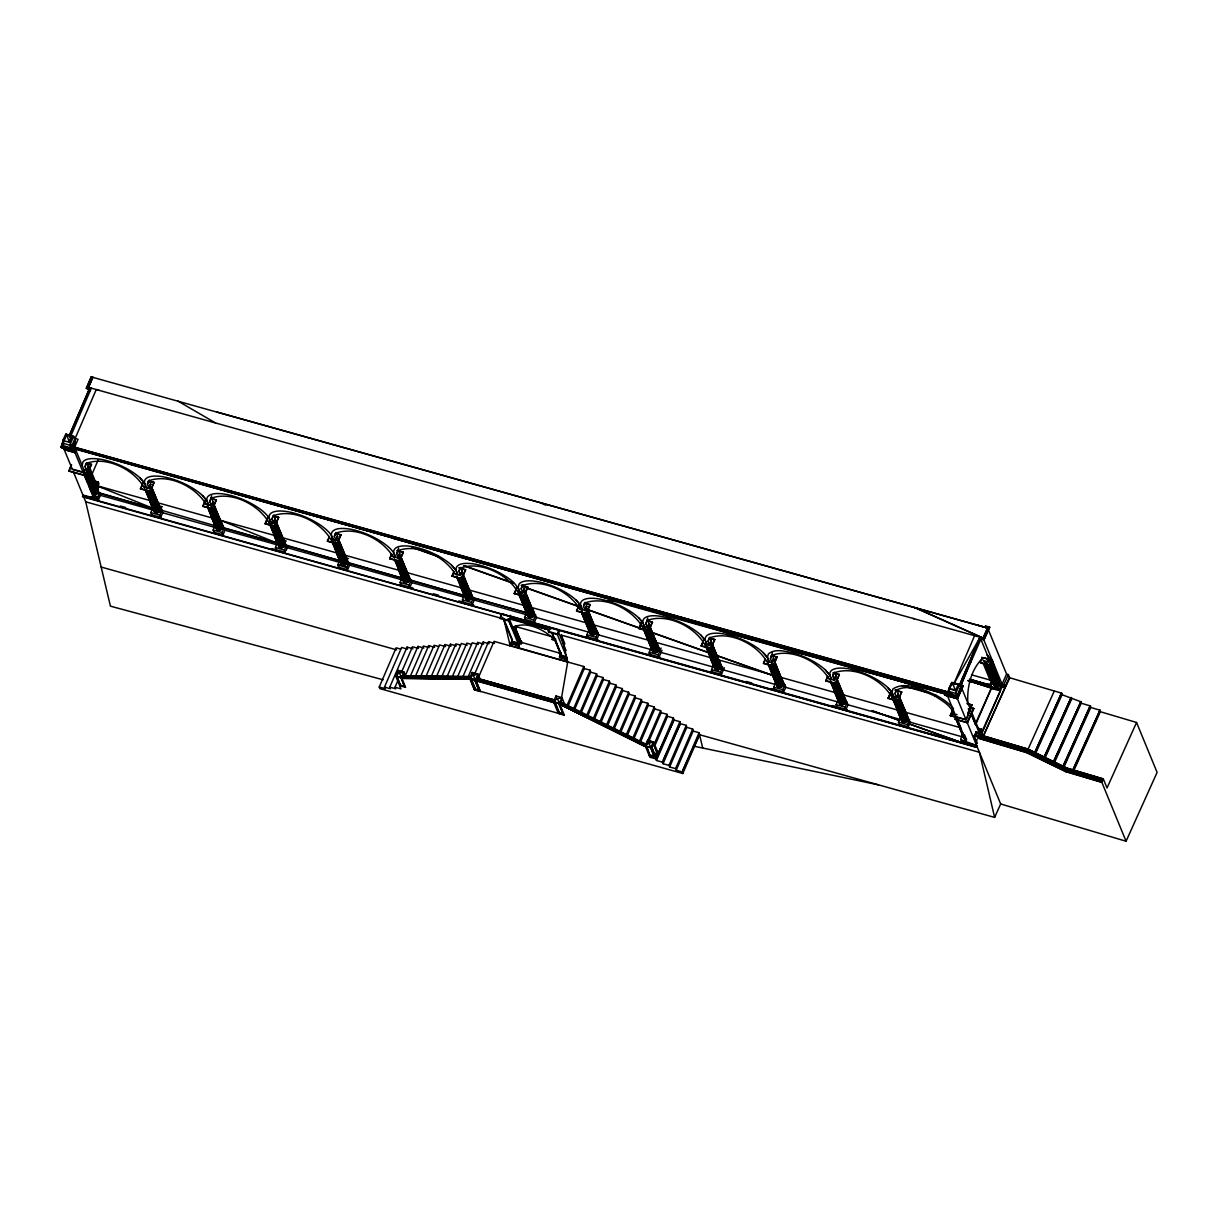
<?xml version="1.0" encoding="UTF-8"?>
<svg xmlns="http://www.w3.org/2000/svg" width="1218" height="1218" viewBox="0 0 1218 1218"><rect width="100%" height="100%" fill="white"/><g stroke="black" fill="none" stroke-linecap="round" stroke-linejoin="round"><path stroke-width="1.5" d="M560.295 651.98L560.904 654.081L559.991 652.422L559.488 653.594L561.102 654.842L559.869 657.705L567.405 659.821L559.504 656.822L560.904 653.761L559.488 653.594M512.58 627.255L519.142 642.48L512.58 627.255L512.139 628.26L515.381 629.158C520.193 621.865 511.545 633.923 514.772 626.296L553.581 637.181L553.155 638.186C543.426 629.858 528.993 621.865 516.051 626.159L515.047 627.514L512.55 626.813L509.291 618.896M66.655 434.232L62.651 443.108L63.762 445.803L70.827 447.919L74.831 439.028L73.719 436.333L66.427 434.521L60.93 447.371L74.602 451.315L73.674 449.381L75.135 438.465L96.252 389.547L99.16 390.369M966.772 721.558L976.851 746.04L976.334 747.213L82.641 496.792L83.159 495.604L93.923 498.619L73.75 449.579L75.135 438.465L78.043 439.272L73.674 449.396L75.135 438.465L73.674 449.381M477.167 678.487L478.065 674.133L472.142 672.473L469.661 678.213L474.457 689.845L480.379 691.504L476.071 681.029L476.984 678.304L555.149 700.152M480.379 691.504L476.147 680.847L554.053 702.695L554.769 700.183M952.476 716.123L953.07 708.967L950.253 715.499L956.1 717.448M474.457 689.845L470.285 679.02L402.001 678.274L402.244 675.868M470.285 679.02L470.772 676.599L402.945 676.081M976.851 746.04L1000.678 803.971L1126.071 841.242L1101.879 782.413L1065.674 771.649L1026.515 752.602L978.359 738.291L979.881 734.941M1101.879 782.413L1103.28 778.881L1107.04 787.939L1136.561 722.472L1100.356 711.723L1099.687 710.124L1090.78 707.46L1090.11 705.861L1081.203 703.212L1080.533 701.614L1062.05 694.717L1061.38 693.118L1009.661 677.741L1008.382 674.635L1006.601 674.102L988.407 629.873M99.358 493.214L96.1 485.464L149.357 500.385L152.646 508.393L99.358 493.214L100.12 495.239L153.377 510.159M223.975 528.125L220.717 520.39L273.989 535.311L277.186 543.106L223.929 528.201L224.736 530.165L276.227 544.583M338.528 562.046L287.052 547.628L286.047 545.146L339.502 560.569L340.309 562.549M348.592 563.051L338.147 538.326M527.15 614.907L473.893 599.972L469.874 590.197L523.131 605.133M962.22 734.637L960.682 739.539C963.255 744.853 973.06 741.853 976.334 747.213L82.459 496.335L82.976 495.163L93.877 497.873M519.051 641.947L518.274 643.743C501.405 637.242 521.137 648.692 518.716 642.175M561.041 654.218L555.225 639.283M1026.515 752.602L1028.022 749.116L979.394 734.804M1065.674 771.649L1067.105 768.132L1103.28 778.881M515.549 628.183L521.395 642.388L560.904 653.457L560.539 652.574L560.965 654.036M561.391 698.645L567.71 661.861L561.285 635.096L979.409 752.252L994.619 817.4L699.558 734.713L699.086 732.703L693.149 731.044L692.677 729.019L686.754 727.359L686.267 725.349L680.344 723.69L679.872 721.665L673.935 720.005L673.463 717.996L667.54 716.336L667.053 714.311L661.13 712.652L660.658 710.642L654.736 708.983L654.249 706.958L648.326 705.298L647.854 703.288L641.932 701.629L641.444 699.604L635.522 697.944L635.05 695.935L629.112 694.26L628.64 692.25L622.718 690.591L622.231 688.566L616.308 686.906L615.836 684.897L609.913 683.237L609.426 681.212L603.504 679.553L603.032 677.543L597.094 675.883L596.622 673.859L590.7 672.199L590.228 670.189L584.29 668.53L583.818 666.505L494.036 641.353L478.491 677.36M980.657 733.784L981.48 729.278L977.887 728.273M560.432 652.985L560.189 652.193M72.258 469.128L83.037 472.142L83.981 469.965L82.124 465.535L82.915 461.987A34.561 12.545 23.3 0 1 107.793 460.906A34.561 12.545 23.3 0 1 140.146 478.019L144.47 482.998L146.282 487.428M519.827 592.664L518.015 588.233L519.02 584.198A34.561 12.545 23.3 0 1 543.898 583.117A34.561 12.545 23.3 0 1 576.251 600.23L580.544 605.194A34.561 12.545 23.3 0 1 601.799 599.484A34.561 12.545 23.3 0 1 638.567 617.693L642.86 622.657A34.561 12.545 23.3 0 1 664.099 616.947A34.561 12.545 23.3 0 1 700.868 635.157L705.161 640.12A34.561 12.545 23.3 0 1 726.415 634.411A34.561 12.545 23.3 0 1 763.184 652.604L767.477 657.568L769.289 661.998L767.477 657.568L768.254 654.036C775.15 648.128 785.184 651.402 793.131 652.955A34.561 12.545 23.3 0 1 825.5 670.067L829.778 675.031L831.59 679.461L829.778 675.031L825.484 670.067M896.57 697.67L895.047 693.697L896.783 689.647L898.305 693.621L896.555 697.67L893.905 696.924L892.094 692.494L892.87 688.962C906.055 680.618 922.97 689.738 935.774 695.113A34.561 12.545 23.3 0 1 953.542 708.754M560.326 701.796L646.697 744.563M554.388 637.638L554.829 639.115M83.935 469.95L86.6 470.696L85.077 466.738L85.884 463.571C105.646 455.654 133.036 468.9 143.587 486.667L148.946 488.174L150.697 484.125L149.175 480.151L147.424 484.201L148.946 488.174M147.424 484.201L148.231 481.034C167.993 473.117 195.382 486.363 205.933 504.145L211.247 505.637L212.998 501.588L211.475 497.614L209.74 501.664L211.247 505.637M209.74 501.664L211.704 495.802M210.547 498.497C230.309 490.58 257.683 503.826 268.249 521.593L273.563 523.085L272.04 519.127L272.847 515.96C292.609 508.043 319.999 521.289 330.55 539.056L335.879 540.548L337.614 536.499L336.092 532.54L334.356 536.575L335.879 540.548M334.356 536.575L335.163 533.423C354.925 525.491 382.3 538.737 392.866 556.519L398.179 558.011L399.93 553.962L398.408 549.988L396.657 554.038L398.179 558.011M396.657 554.038L398.636 548.176M397.464 550.886C417.226 542.954 444.616 556.2 455.182 573.982L460.495 575.475L458.973 571.501L459.78 568.334C479.542 560.417 506.916 573.663 517.483 591.446L522.705 592.907L524.456 588.857L522.933 584.884L521.182 588.933L522.705 592.907M521.182 588.933L521.989 585.782C541.766 577.85 569.141 591.095 579.707 608.878L585.021 610.37L586.771 606.32L585.249 602.347L583.498 606.397L585.021 610.37M583.498 606.397L584.305 603.23C604.067 595.313 631.457 608.558 642.008 626.341L647.321 627.833L649.072 623.783L647.55 619.81L645.814 623.86L647.321 627.833M645.814 623.86L647.778 617.998M710.261 642.434L709.089 645.129L708.115 641.323L708.922 638.156C728.684 630.239 756.073 643.485 766.624 661.252L771.938 662.744L773.689 658.694L772.166 654.736L770.431 658.771L771.938 662.744M770.431 658.771L772.395 652.924M771.238 655.619C791 647.687 818.374 660.932 828.94 678.715L834.254 680.207L832.731 676.234L833.538 673.082C853.3 665.15 880.69 678.396 891.241 696.178L895.732 697.442M895.047 693.697L895.854 690.53C907.912 683.237 923.259 691.2 934.952 696.026L935.774 695.113M560.006 655.863L566.994 657.811L560.295 655.512M88.275 467.133L86.965 470.163L96.785 494.097L95.994 494.584L93.664 494.873L84.56 473.498M96.785 494.097L98.095 491.874L97.379 486.286L96.785 487.672M153.91 508.743C152.357 514.194 160.928 513.6 161.69 509.002M150.804 489.118L159.923 511.301L160.35 508.134L151.474 486.987M207.578 507.358L216.241 528.612C218.266 532.631 225.223 528.505 222.209 524.928L213.774 504.45M269.878 523.984L278.298 544.476C277.917 549.775 287.052 547.719 284.966 543.061M337.477 539.026L337.447 536.62M332.179 541.447L340.614 561.94C340.233 567.238 349.353 565.182 347.282 560.524M399.337 557.25L399.382 553.809L397.647 557.859M402.914 579.403C402.534 584.701 411.669 582.646 409.583 577.987M462.322 573.13L471.914 597.855C470.65 601.631 463.769 600.185 465.459 596.044M471.914 597.855L471.899 595.435M527.668 613.476C525.719 619.262 536.346 618.181 534.123 612.882M589.984 630.939C588.02 636.725 598.662 635.644 596.424 630.33M642.236 626.128L652.315 650.808C654.127 654.401 660.415 651.508 658.74 647.793M711.236 643.774L711.221 641.353M705.252 645.296L714.616 668.271C716.443 671.864 722.731 668.971 721.041 665.256M767.553 662.759L776.932 685.734C778.744 689.312 785.031 686.434 783.357 682.719M839.217 700.776C837.253 706.562 847.895 705.481 845.657 700.183M907.973 717.63C910.211 722.944 899.569 724.025 901.533 718.239M964.519 734.774L966.635 739.737L963.788 738.093L964.214 734.926M63.915 442.987C60.672 452.533 60.809 442.789 65.117 437.886L60.9 447.31L74.602 451.315L75.47 448.955L74.633 447.204L947.711 691.854L956.602 696.803L957.5 698.721L944.711 695.036L945.67 692.798L947.695 691.87L956.602 696.803L965.95 719.564L956.084 716.793L955.277 719.336L967.488 722.761L973.791 708.678L970.792 707.475L971.949 704.811L967.138 703.456M957.424 698.538L963.164 685.825L961.124 686.739L958.992 686.115L961.002 685.201L963.164 685.825L957.5 698.721L944.696 694.976L946.721 694.047L947.695 691.87L944.696 694.976L957.5 698.721L961.124 686.739L958.992 686.099L980.094 637.379L961.078 685.369L959.084 686.282L980.064 637.303L983.078 638.049L984.007 639.937L989.64 627.072L983.961 639.815M753.105 639.298L752.846 640.089L677.528 618.135M89.325 389.227L69.411 435.496L66.427 434.521L69.35 435.389L89.264 389.044L70.263 437.247L91.289 388.161L88.366 387.294L92.735 377.169L91.289 376.758L86.341 388.238L89.325 389.227L91.274 388.1L89.264 389.044L86.341 388.238L89.279 389.105L91.274 388.1L89.843 388.984M559.838 702.953L646.195 745.705L559.671 703.243L560.25 702.04M971.599 674.848L991.741 680.497L990.158 685.947L970.015 680.299M987.006 683.74L990.66 684.76L990.158 685.947L992.107 681.395L991.026 685.658L970.853 680.07L991.01 685.658L991.924 682.217M969.65 679.416L989.792 685.064L991.741 680.497M86.417 388.405L91.289 376.758M89.888 390.978L88.442 387.461L92.751 377.23M84.803 472.949C91.517 475.446 82.915 469.965 83.783 475.309L68.878 471.138L71.42 464.56M68.878 471.138L71.558 464.911M85.077 466.738L86.828 462.688L88.351 466.646L86.6 470.696M83.189 472.508L83.859 470.955L84.864 472.188M83.783 475.309L84.651 472.599M86.067 470.544L88.351 466.646M87.529 473.406L91.426 464.363L86.935 463.099M87.666 473.756L91.426 464.363M91.7 474.913L98.262 459.734M90.832 497.37L98.034 499.045L100.15 494.158M93.664 494.873L93.01 496.396L97.501 497.66L98.414 499.882L95.43 499.045M97.79 486.454L98.962 483.759L98.232 481.978L94.639 480.973M97.516 489.438L98.11 488.053L88.031 463.54M99.693 492.605L97.501 497.66L94.212 494.965L85.58 473.969M98.414 499.882L100.607 494.828M149.114 480.866L154.077 482.572L150.179 491.615L140.542 488.92L143.008 482.526M140.542 488.92L143.145 482.891M150.179 491.615L153.925 482.221M151.748 514.833L150.834 512.611L153.011 507.541M162.907 512.276L160.73 517.346L159.817 515.123L161.994 510.053M211.43 498.329L216.378 500.035L212.48 509.078L202.858 506.384L205.309 499.989M202.858 506.384L205.461 500.354M210.714 505.485L211.841 503.521M212.48 509.078L216.241 499.684M214.048 532.281L213.135 530.058L215.327 525.004M213.546 532.175L223.092 534.824L222.118 532.586L224.31 527.516M223.031 534.809L224.493 531.429M273.73 515.793L278.694 517.498L274.796 526.541L265.174 523.831L267.625 517.452M265.174 523.831L267.123 519.31M272.04 519.127L273.791 515.077L275.314 519.035L273.563 523.085M273.03 522.933L275.314 519.035M275.024 518.959L273.898 520.908M278.541 517.132L274.644 526.176L265.022 523.481M276.364 549.744L275.451 547.521L278.359 540.777M272.132 548.587L285.347 552.256L284.433 550.034L286.611 544.979M286.078 550.582L288.255 545.512M336.046 533.256L341.01 534.946L337.097 543.989L327.475 541.294L329.286 536.422M327.475 541.294L329.423 536.773M335.331 540.396L337.614 536.499M337.325 536.422L336.214 538.371M337.097 543.989L340.857 534.595M340.675 558.24L337.767 564.985L338.68 567.207M348.927 562.442L346.734 567.497L347.648 569.719L349.84 564.665M398.347 550.703L403.31 552.409L399.413 561.452L389.79 558.757L391.587 553.885M389.79 558.757L391.739 554.236M398.773 555.91L399.641 553.885M399.413 561.452L403.158 552.058M400.981 584.67L400.067 582.448L402.26 577.378M412.141 582.128L409.964 587.183L409.05 584.96L411.227 579.905M683.146 769.593L699.558 734.713L682.811 773.521L379.879 688.627L379.224 687.028L396.154 647.809L400.6 649.057M379.224 687.028L385.147 688.688L384.492 687.089L401.605 647.458L407.528 649.118L407.04 647.108L412.978 648.768M384.492 687.089L390.415 688.749L389.76 687.15L407.04 647.108M405.959 676.873L403.95 671.986L398.012 670.326L395.622 675.899L400.95 688.87L395.028 687.211L397.936 680.466M400.341 685.475L396.84 676.249L400.341 685.475L404.635 686.313L400.981 677.421L404.483 686.648M398.956 671.362L401.849 671.803M469.828 678.228L401.544 677.482L395.622 675.899L398.971 673.052L398.012 670.326M401.544 677.558L399.504 673.204L403.95 671.986L401.544 677.558L405.564 687.333L399.641 685.673M401.575 672.047L412.476 646.773L418.413 648.402L417.941 646.393L423.864 648.052M403.082 672.519L404.452 675.153M404.878 676.66L417.941 646.393M459.064 567.725L465.626 569.872L461.713 578.915L452.091 576.221L453.903 571.349M452.091 576.221L453.401 573.206M410.161 676.66L423.392 646.027L427.701 647.245M458.973 571.501L460.724 567.451L462.231 571.425L460.495 575.475M415.414 676.294L428.66 645.631L434.582 647.291M461.957 571.349L459.947 575.322L462.231 571.425M461.713 578.915L465.474 569.522M420.728 676.264L434.11 645.266L438.556 646.514M426.041 676.234L439.561 644.916L445.484 646.575L444.996 644.55L450.934 646.225L450.447 644.2L456.369 645.86M463.297 602.134L462.383 599.911L464.56 594.841M431.187 676.569L444.996 644.55M436.486 676.553L450.447 644.2M474.457 599.576L472.264 604.646L471.351 602.423L473.543 597.368M441.799 676.523L455.897 643.85L460.343 645.083M447.097 676.492L461.348 643.485L467.27 645.144M452.259 676.827L466.799 643.134L471.244 644.383M457.557 676.797L472.249 642.769L478.172 644.444L477.684 642.419L483.622 644.078L483.135 642.069L489.057 643.728L488.585 641.703L494.508 643.363M462.855 676.782L477.684 642.419M468.169 676.751L483.135 642.069M470.772 678.989L475.157 689.647L470.772 678.989L474.913 680.146L479.298 690.819L474.913 680.146M476.055 681.014L475.583 679.872L469.661 678.213L473.3 674.696L472.142 672.473M473.619 675.335L478.065 674.133L475.583 679.872L473.102 675.183M474.776 673.706L488.585 641.703M507.023 615.166L501.633 613.659L500.065 618.5L509.048 621.013L509.672 618.363L549.166 629.432L548.557 632.081L557.524 634.593L559.351 630.376M500.065 618.5L501.633 613.659M478.537 675.29L476.68 679.583L478.537 675.29L480.364 679.735M521.274 585.158L527.836 587.304L523.938 596.348L514.316 593.653L516.767 587.274M514.316 593.653L516.919 587.624M518.015 591.598L518.32 592.664M520.056 592.161C516.645 585.858 523.314 594.323 514.026 582.798A34.561 12.545 23.3 0 0 477.273 564.589A34.561 12.545 23.3 0 0 456.019 570.298L451.726 565.335A34.561 12.545 23.3 0 0 410.771 546.364A34.561 12.545 23.3 0 0 395.53 557.265A34.561 12.545 23.3 0 0 357.057 530.759A34.561 12.545 23.3 0 0 333.214 539.802A34.561 12.545 23.3 0 0 294.756 513.311A34.561 12.545 23.3 0 0 270.898 522.339A34.561 12.545 23.3 0 0 236.977 497.264A34.561 12.545 23.3 0 0 206.786 500.461L202.493 495.498A34.561 12.545 23.3 0 0 165.724 477.289A34.561 12.545 23.3 0 0 144.47 482.998L140.146 478.019M509.048 621.013L509.672 618.363M524.166 588.781L523.04 590.73M523.938 596.348L527.698 586.954M512.032 627.986L512.55 626.813L515.275 628.899L512.139 628.26L507.982 618.82L517.954 643.074L512.565 641.566L502.592 617.313M515.047 627.514L515.899 625.534M510.251 645.768L512.413 639.876L503.826 618.988L510.19 645.875L512.017 641.673M525.506 619.566L524.593 617.343L526.785 612.273M517.954 643.074L518.533 641.734M518.563 645.342L511.027 643.226L518.929 646.24L519.066 642.419M518.929 646.24L520.162 643.363L512.976 627.437L519.112 642.373L520.862 641.703L515.305 628.549M520.162 643.363L521.426 643.713L521.563 641.642L520.604 641.429M521.426 643.713L521.563 641.642M524.608 619.307L534.489 622.078L533.575 619.855L535.753 614.801M534.489 622.078L536.666 617.024M548.557 632.081L549.166 629.432M555.454 639.831L552.013 639.435L552.85 636.968L554.327 638.46M557.524 634.593L559.092 629.752L508.819 615.669M551.769 632.477L555.241 640.333L555.636 638.887M585.188 603.062L590.151 604.767L586.239 613.811L576.616 611.116L579.083 604.737M576.616 611.116L579.22 605.087M559.854 654.492L560.447 652.528M560.097 655.984L561.072 653.716M585.066 608.863L586.771 606.32M586.482 606.244L585.356 608.193M586.239 613.811L589.999 604.417M567.649 661.983L510.068 645.312M474.518 689.677L564.239 715.012L558.301 713.337L553.505 701.705L555.987 695.965L561.909 697.625L564.832 704.704M554.632 702.481L559.016 713.154L563.295 713.961L558.91 703.304L554.632 702.481L559.016 713.154M553.505 701.705L556.946 698.69L555.987 695.965L556.459 697.122M476.162 679.964L559.443 703.365L557.463 698.827L561.909 697.625L559.443 703.365L564.239 715.012M587.822 637.029L586.909 634.806L589.086 629.736M559.915 704.522L562.396 698.782M598.982 634.471L596.805 639.541L595.876 637.318L598.068 632.249M566.796 705.953L583.818 666.505M568.304 705.572L584.29 668.53M573.495 708.922L590.228 670.189M574.972 708.632L590.7 672.199M580.149 712.028L596.622 673.859M580.788 713.672L597.094 675.883M586.711 715.331L603.032 677.543M587.35 716.976L603.504 679.553M593.273 718.635L609.426 681.212M594.643 718.605L609.913 683.237M647.504 620.525L652.452 622.231L648.555 631.274L638.932 628.579L641.384 622.185M638.932 628.579L641.536 622.55M599.835 721.954L615.836 684.897M601.311 721.65L616.308 686.906M646.788 627.681L648.783 623.692M606.488 725.06L622.231 688.566M607.873 724.984L622.718 690.591M648.555 631.274L652.315 621.88M613.05 728.364L628.64 692.25M614.42 728.318L629.112 694.26M650.123 654.477L649.209 652.254L651.402 647.2M619.612 731.683L635.05 695.935M620.251 733.327L635.522 697.944M659.105 657.004L658.192 654.782L661.1 648.037M659.836 655.314L662.013 650.245M626.174 734.987L641.444 699.604M627.651 734.682L641.932 701.629M632.827 738.078L647.854 703.288M634.197 738.017L648.326 705.298M639.389 741.397L654.249 706.958M640.013 743.056L654.736 708.983M658.222 753.303L653.533 741.929L647.611 740.27L645.205 745.842L649.894 757.215L655.817 758.875L673.463 717.996M645.951 744.716L660.658 710.642M559.991 704.354L645.57 746.725L646.042 746.01M649.94 755.419L646.438 746.192L649.94 755.419L654.218 756.241L650.564 747.35L654.081 756.576M648.768 741.305L661.13 712.652M682.811 773.521L682.141 771.908L676.218 770.248L675.564 768.649L669.641 766.99L668.986 765.391L663.049 763.732L662.394 762.133L656.472 760.474L651.143 747.502L645.205 745.842L648.752 742.432L647.611 740.27M649.133 743.208L653.533 741.929L651.143 747.502L648.478 743.041M655.345 755.967L651.691 747.091L653 743.132L656.654 752.008L654.979 755.876L657.004 752.115L653.35 743.239M653.838 744.944L667.053 714.311M654.477 746.604L667.54 716.336M709.805 637.988L714.768 639.694L710.87 648.737L701.233 646.027L703.699 639.648M701.233 646.027L703.197 641.505M657.553 751.704L655.162 757.276L649.224 755.617M656.472 760.474L673.935 720.005L656.852 756.469L673.935 720.005M708.115 641.323L709.866 637.273L711.388 641.231L709.637 645.281L704.324 643.789C693.758 626.022 666.383 612.776 646.606 620.693M711.099 641.155L709.972 643.104M710.87 648.737L714.616 639.328M662.394 762.133L679.872 721.665M663.049 763.732L680.344 723.69L663.399 759.819M668.986 765.391L686.267 725.349M669.641 766.99L686.754 727.359M712.439 671.94L711.525 669.717L713.702 664.663M675.564 768.649L692.677 729.019M676.218 770.248L693.149 731.044M724.329 667.708L721.421 674.452L720.508 672.229L722.685 667.175M682.141 771.908L699.071 732.703L702.71 748.035M772.121 655.451L777.069 657.141L773.171 666.185L763.549 663.49L765.361 658.618M763.549 663.49L765.498 658.968M771.405 662.592L773.689 658.694L772.273 660.567M773.171 666.185L776.932 656.791M774.739 689.403L773.826 687.18L776.018 682.126M785.915 686.861L783.722 691.915L782.809 689.692L785.001 684.638M834.421 672.899L839.385 674.605L835.487 683.648L825.85 680.953L827.661 676.081M825.85 680.953L827.814 676.432M832.731 676.234L834.482 672.184L836.005 676.157C829.915 688.018 839.065 669.976 834.589 678.03M835.487 683.648L839.232 674.254M837.055 706.866L836.142 704.643L838.319 699.574M848.215 704.324L846.038 709.378L845.125 707.156L847.302 702.101M895.123 689.921L901.701 692.068L897.788 701.111L888.166 698.416L890.617 692.037M888.166 698.416L890.769 692.387M896.281 697.579L898.305 693.621M897.788 701.111L901.548 691.717M910.531 721.772L908.339 726.841L899.371 724.329L898.458 722.107L900.635 717.037M908.339 726.841L907.425 724.619L909.618 719.564M974.567 635.766L953.542 684.486L980.064 637.318L981.008 639.191M951.334 683.816L946.721 694.047L956.678 696.985L961.215 686.922L960.378 686.084L980.932 639.008L984.007 639.937M950.405 715.849L953.009 709.82M950.253 715.499L955.947 717.097L953.664 713.383L953.953 714.19M955.277 719.336L956.221 717.143L966.102 719.914L970.639 709.835M990.006 665.485L991.802 660.628L990.006 665.485L980.368 662.79L982.18 657.933M990.006 660.126L989.138 662.12L983.109 660.43M967.762 713.261L969.498 709.211L968.356 708.876M968.051 713.855L970 709.348L968.889 709.028M970.792 708.191L971.949 704.811M1003.327 687.287L1002.186 686.556L1000.374 690.773L991.391 688.261L990.66 686.48L992.472 682.278L994.862 684.516M967.716 743.087L967.214 744.259L946.249 692.753L75.333 448.696L73.75 449.579L62.91 446.382L74.557 451.193L71.268 444.463M975.725 724.527L991.741 687.424L990.66 684.76L991.01 685.658L970.853 680.04M995.441 689.388L968.036 680.542L995.441 689.388L998.745 689.388M980.018 732.657L981.48 729.278L982.21 731.059L980.992 733.875M1000.176 684.44L1001.455 684.79L999.643 688.992L1000.374 690.773L981.038 735.474M976.669 745.583L976.151 746.771L970.441 743.848L976.669 745.583L960.682 739.539M88.442 387.461L92.812 377.336M62.894 440.429L65.696 434.217L72.304 436.181L69.502 442.393L62.894 440.429L66.259 436.12L65.696 434.217M69.502 442.393L67.02 435.785L72.304 436.181M70.827 447.919L69.715 445.209L73.719 436.333M948.868 688.703L951.669 682.476L958.277 684.44L955.475 690.667L948.868 688.703L952.461 683.892L951.669 682.476M951.273 685.445L952.613 682.491L959.693 684.592L955.688 693.468L956.8 696.178L949.72 694.077L948.609 691.367L949.949 688.414M955.475 690.667L952.978 684.044L958.277 684.44M961.215 686.922L963.179 685.886L961.139 686.739L956.617 696.863M983.048 638.049L987.631 627.986C992.746 625.656 985.697 630.132 985.56 625.854L984.997 627.316L217.078 412.065M1003.145 686.845L983.154 638.232L987.615 628.001L91.365 376.941M965.95 719.564L970.502 709.485L961.931 688.657M907.867 723.477L963.392 743.208L963.925 742.021M975.116 724.36L991.741 687.424L968.021 680.573M980.962 735.809L979.698 732.764L976.136 731.714L974.248 735.9L977.354 743.452L975.572 742.919L977.08 739.57M978.359 738.291L977.81 736.966L974.248 735.9L976.79 733.053L976.136 731.714M976.638 734.378L977.186 733.16L979.698 732.764L977.81 736.966L976.242 734.256M1006.601 674.102L1002.049 684.181L1003.845 684.699L1005.124 687.82L1002.444 687.028L1001.455 684.79M1000.374 690.773L982.195 731.074L981.48 729.278M980.566 736.327L981.891 733.388L980.109 732.855L971.325 711.479M1003.845 684.699L1008.382 674.635M1009.478 677.299L983.17 736.494L1009.661 677.741L1004.941 687.378M994.619 817.4L1000.8 803.697M1027.885 749.588L1054.301 691.017M1034.204 753.409L1061.654 693.209L1034.798 753.896M1034.386 753.851L1061.38 693.118M1034.539 753.896L1061.883 693.346M1035.635 753.287L1062.05 694.717M1043.78 757.657L1071.14 697.807M1044.039 757.748L1071.231 697.457L1044.115 758.159M1044.313 758.175L1071.551 697.686M1045.211 757.535L1071.627 698.965M1053.357 761.92L1080.868 702.101M1053.494 761.95L1080.808 701.705M1053.859 762.148L1080.929 701.781M1053.798 762.422L1081.127 701.933M1054.012 763.519L1081.203 703.212M1062.933 766.168L1090.384 705.953L1063.573 766.609M1063.329 766.32L1090.11 705.861M1063.466 766.67L1090.612 706.105M1063.588 767.766L1090.78 707.46M1072.51 770.415L1099.869 710.566M1072.906 770.568L1099.961 710.216M1073.088 770.72L1100.189 710.353M1073.043 770.918L1100.326 710.505M1073.941 770.294L1100.356 711.723M1126.071 841.242L1157.1 772.41L1136.561 722.472M74.694 447.402L947.771 692.052L946.797 694.214L944.757 695.158L945.67 692.798L604.158 595.602M985.027 627.377L985.636 626.022L989.716 627.255M150.545 486.652L146.876 488.905M524.303 591.385L521.563 593.562L518.975 593.181L528.81 617.084M984.631 662.836L993.751 685.034L997.451 686.602L1000.191 684.44L991.239 662.668M286.245 545.649L339.502 560.569L336.29 552.774L283.033 537.854M464.926 597.459L411.669 582.539L400.463 555.789M473.071 597.992L526.13 612.441M519.035 642.221L521.06 642.83L521.152 641.338M83.037 472.142L83.859 470.955L84.331 472.097M645.753 746.451L559.29 703.791L645.89 746.253M212.404 504.861L210.973 505.988M274.08 522.964L274.72 522.324L284.54 546.227M337.021 539.787L334.722 541.203M647.839 627.696L648.478 627.057L658.314 650.96M710.779 644.52L708.48 645.936M934.952 696.026C941.468 700.502 950.771 705.055 953.557 713.641M520.741 641.566L519.035 642.038M520.923 641.81L514.301 627.24M397.905 558.377L398.697 557.89M584.747 610.72L586.619 608.848L596.455 632.751M771.664 663.11L772.456 662.622M60.9 447.31L62.91 446.382L60.9 447.31L74.526 451.132M961.124 686.739L963.164 685.825L961.002 685.201L959.008 686.099L961.154 686.8L961.002 685.201L963.24 685.993L961.002 685.201L961.124 686.739M560.128 653.107L561.011 653.99M894.499 698.401L898.168 696.148L907.989 720.051M162.055 506.779L159.238 506.947L159.893 507.464M402.016 675.99L471.305 676.66M401.803 676.203L470.087 676.934M401.651 676.462L469.935 677.208M401.544 676.797L469.828 677.528M401.514 677.132L469.798 677.878M401.651 677.802L469.92 678.548M401.803 678.076L470.087 678.822M401.91 678.441L470.209 679.187M94.897 481.932L98.232 481.978L96.481 486.028L101.87 487.535M159.04 506.536L161.979 506.627M606.199 600.581L614.283 601.266L945.457 694.077L95.156 453.872M693.407 746.086L878.452 784.849M901.762 685.582L926.731 692.463M980.14 637.486L983.154 638.232M383.152 679.796L110.427 606.153L85.717 501.831L73.11 471.199M976.714 624.925L987.661 628.046M956.206 714.387L957.059 714.616M969.543 661.678L970.974 662.074M912.998 618.424L914.246 618.774M88.396 387.339L983.093 638.065L915.708 607.828M981.647 657.339L987.143 658.892L988.605 661.968L989.458 659.973L987.341 654.979L992.442 660.811L999.719 683.283L990.676 662.973M992.442 660.811L989.458 659.973L987.341 654.979M990.356 660.537L991.939 660.978M980.231 662.44L989.853 665.135M994.588 682.872L993.736 682.628L993.751 685.034M999.856 685.917L1004.941 687.348M970.883 680.009L991.01 685.658M990.66 686.48L999.643 688.992L997.253 686.754M969.817 681.288L991.741 687.424M393.109 538.432L812.848 656.045L917.017 686.099L917.748 687.881L917.017 686.099M74.602 451.619L74.998 452.594L64.219 449.579L63.823 448.605M74.998 452.594L64.219 449.579L72.41 469.478M967.29 703.821L972.101 705.161M87.087 463.464L91.578 464.713M149.266 481.217L154.077 482.572M213.18 499.136L216.378 500.035M273.883 516.143L278.694 517.498M336.183 533.606L341.01 534.946M396.901 550.612L403.31 552.409M459.201 568.075L465.626 569.872M521.426 585.508L527.836 587.304M586.939 603.869L590.151 604.767M647.641 620.875L652.452 622.231M709.957 638.339L714.768 639.694M772.258 655.802L777.069 657.141M832.975 672.808L837.786 674.163M895.276 690.271L901.701 692.068M150.697 484.125L149.281 485.997M524.456 588.857L521.959 593.257L517.62 591.217M144.424 482.983L146.251 487.413M74.207 469.981L81.393 472.005M140.405 488.555L150.027 491.265M202.706 506.018L212.343 508.713M327.322 540.944L336.96 543.639M389.638 558.407L399.26 561.102M451.954 575.855L461.576 578.565M514.163 593.303L523.786 595.998M576.479 610.751L586.102 613.461M638.78 628.214L648.402 630.909M701.096 645.677L710.718 648.372M763.397 663.14L773.034 665.835M825.713 680.603L835.335 683.298M888.013 698.051L897.651 700.761M955.125 718.985L967.488 722.761M68.726 470.787L83.631 474.959M345.333 555.301L398.606 570.237L402.625 580.012L349.368 565.076L348.546 563.112L401.803 578.017L348.348 562.609M407.649 572.764L460.906 587.685L464.119 595.48L410.862 580.575M585.432 622.581L532.175 607.66L536.194 617.435L589.451 632.355M647.748 640.044L594.491 625.123L598.51 634.898L651.767 649.818M843.724 694.96L896.981 709.881L900.193 717.676M905.964 712.408L959.221 727.329M97.212 487.809L98.11 488.053M282.683 540.092L286.276 541.096M344.998 557.555L348.576 558.56M215.693 527.622L162.436 512.702L158.416 502.927L211.673 517.848L214.87 525.643L161.431 510.235M712.302 666.779L660.811 652.361L656.791 642.586L710.048 657.507L714.068 667.281M774.602 684.242L723.127 669.824L719.107 660.049L772.364 674.97L775.561 682.765M901 719.655L847.743 704.735L837.238 679.69M963.24 737.103L909.983 722.183L899.539 697.153M150.834 512.611L159.817 515.123M213.135 530.058L222.118 532.586M275.451 547.521L284.433 550.034M400.067 582.448L409.05 584.96M462.383 599.911L471.351 602.423M524.593 617.343L533.575 619.855M586.909 634.806L595.876 637.318M649.209 652.254L658.192 654.782M711.525 669.717L720.508 672.229M773.826 687.18L782.809 689.692M836.142 704.643L845.125 707.156M898.458 722.107L907.425 724.619M89.249 496.929L93.74 498.177M120.201 506.018L125.698 507.556M151.321 514.742L160.898 517.391M338.345 567.116L347.374 569.643M400.25 584.488L413.069 588.066M433.197 593.729L438.693 595.267M458.821 600.9L473.726 605.072M586.208 636.572L598.129 639.922M648.265 653.959L660.339 657.355M710.338 671.346L721.284 674.437M746.208 681.441L751.811 682.994M771.831 688.612L781.926 691.413M832.64 705.618L847.226 709.729M962.19 741.96L973.182 745.035M560.919 630.269L977.217 746.923M515.823 619.323L510.433 617.8L515.747 619.475M540.959 626.356L546.349 627.864M549.942 628.884L550.841 629.127M509.916 618.988L549.425 630.056L519.294 620.586M85.717 501.831L508.789 620.388M548.298 631.457L557.281 633.969M514.894 626.57L516.325 626.966M555.134 640.074L552.013 639.435M511.636 642.069L518.381 643.972M560.113 655.665L566.872 657.553M101.155 567.04L396.611 649.864M476.71 678.472L555.073 700.32L477.228 678.319M476.573 678.685L554.479 700.517M476.436 678.959L554.342 700.807M476.314 679.279L554.236 701.126M476.223 679.629L554.129 701.461M476.131 680.253L554.053 702.101M476.162 680.512L554.129 702.512M562.868 713.687L559.443 712.728L555.21 702.421L558.62 703.38L563.142 714.311M475.309 689.312L479.45 690.484M559.169 712.804L563.295 713.961M650.062 741.351L652.833 742.127L649.925 741.686M398.195 671.727L396.52 675.594M651.691 747.091L654.979 755.876M396.687 676.584L400.829 677.756M646.286 746.527L650.427 747.7M400.174 684.486L397.997 679.933M400.494 685.14L404.635 686.313M650.092 755.084L654.218 756.241M389.76 687.15L395.683 688.809L395.028 687.211M76.856 448.711L91.502 452.837M989.792 685.064L969.756 679.111M959.221 685.597L960.728 686.191M472.965 597.596L526.328 612.913M410.664 580.072L464.119 595.48M223.838 527.79L277.186 543.106M99.115 492.772L152.646 508.393M987.707 628.168L984.951 627.194L987.615 628.001M951.806 689.038L955.11 690.027M948.609 691.367L955.688 693.468M973.791 708.678L970.792 707.475M968.432 708.876L970.502 709.485M62.651 443.108L69.715 445.209M979.592 734.713L1028.022 749.116M979.181 735.002L1027.688 749.42L1066.831 768.467L1102.701 779.124M978.952 735.322L1027.505 749.755L1066.664 768.802L1102.473 779.444M978.754 735.733L1027.322 750.166L1066.466 769.197L1102.275 779.84M978.572 736.19L1027.124 750.623L1066.268 769.669L1102.092 780.312M978.419 736.692L1026.926 751.11L1066.085 770.141L1101.94 780.799M978.328 737.179L1026.774 751.567L1065.917 770.613L1101.848 781.286M978.282 737.621L1026.637 751.993L1065.796 771.04L1101.803 781.743M978.298 738.001L1026.561 752.359L1065.704 771.39L1101.803 782.123M1066.983 768.238L1103.386 779.063M518.594 620.404L524.044 622.109M527.668 623.235L549.425 630.056M413.237 547.506L438.328 556.428M465.215 565.989L513.6 583.209M526.146 587.67L579.905 606.792M587.076 609.335L644.413 629.736M651.584 632.279L708.922 652.681M716.093 655.238L773.445 675.625M872.012 710.688L898.884 720.249L872.042 710.764M907.852 723.446L963.392 743.208M411.638 547.278L438.526 556.824M463.601 565.715L513.768 583.529M526.298 587.99L580.042 607.066M587.198 609.609L644.535 629.965M651.691 632.507L709.028 652.878M716.184 655.421L771.725 675.137M512.565 641.566L518.274 643.743M220.717 520.39L277.125 543.045M96.1 485.464L152.494 508.104M581.275 610.644L582.067 610.979M407.695 576.449L408.487 576.784L400.052 556.306M345.379 558.986L346.826 559.854L338.391 539.102M207.517 505.896L208.308 506.246M283.063 541.523L284.51 542.391M220.762 524.075L222.209 524.928M92.066 493.336L93.192 493.716L83.859 470.955M521.06 642.83L520.025 642.419M914.398 607.462L983.093 638.065M1027.946 749.085L1067.181 768.299L1027.84 749.192M540.64 502.729L545.725 505.211M560.143 702.329L646.499 745.081M559.991 702.634L646.362 745.401M559.29 703.791L645.647 746.558M560.067 704.187L645.57 746.725M987.143 658.892L984.997 657.69L982.347 658.481C970.868 669.885 966.757 687.728 967.884 703.502M177.935 401.087L215.632 422.996M643.591 628.092L642.48 626.905M269.833 523.359L268.478 521.395M96.74 489.088L98.095 491.052L88.503 467.545M890.83 694.169L893.905 696.924L892.078 692.494L887.8 687.531A34.561 12.545 23.3 0 0 851.032 669.321A34.561 12.545 23.3 0 0 829.778 675.031M560.417 653.381L554.297 638.049L560.782 653.594M887.8 687.531L892.094 692.494M763.184 652.604L767.462 657.568M700.868 635.157L705.146 640.105L706.973 644.535L705.161 640.12M638.567 617.693L642.845 622.657L644.672 627.087L642.86 622.657M576.251 600.23L580.529 605.194L582.356 609.624L580.544 605.194M451.726 565.335L456.004 570.298L457.831 574.729L456.019 570.298M202.493 495.498L206.771 500.446L208.598 504.891L206.786 500.461M984.388 661.8L983.687 660.354M892.185 697.412L891.469 695.98M705.252 645.038L704.552 643.591M331.494 540.305L330.778 538.858M144.561 487.916L143.861 486.484M74.618 447.219L75.546 449.137L945.747 692.981L75.333 448.696M991.041 676.416L985.149 662.912L994.862 686.221M792.4 651.188L793.131 652.955M667.388 615.288L667.784 616.262M87.605 469.524L97.425 493.457M990.843 661.694L991.239 662.653M980.855 639.206L987.92 656.395M990.63 662.988L999.75 685.186M989.99 663.627L999.11 685.825M989.199 664.115L998.334 686.313M988.316 664.404L997.451 686.602M986.702 662.79L996.537 686.693M985.834 662.653L995.654 686.556M987.722 668.027L991.178 676.432M985.088 663.505L994.223 685.704M983.261 663.612L990.097 680.238M981.891 733.388L983.17 736.494M959.693 684.592L960.804 687.302M971.355 713.657L978.374 730.739M971.599 714.433L975.816 724.938M972.299 716.96L974.415 722.091M957.957 720.843L961.474 729.369M962.875 732.794L965.691 739.615M955.765 717.082L964.9 739.28M955.11 716.001L963.529 736.494M955.125 716.565L964.245 738.763M955.354 717.6L963.788 738.093M899.082 696.209L908.217 718.407M898.397 695.326L908.217 719.229M899.843 699.376L904.761 711.327M900.452 702.451L902.553 707.567M898.412 698.614L907.547 720.797M897.773 699.254L906.908 721.452M896.996 699.741L906.116 721.924M896.113 700.03L905.248 722.228M895.2 700.122L904.335 722.304M894.316 699.985L903.451 722.183M893.799 699.452L897.316 707.993M898.717 711.403L900.833 716.534M892.824 697.944L902.66 721.848M892.87 698.569L901.305 719.046M892.185 697.686L902.005 721.315M836.781 678.761L845.901 700.944M836.781 679.583L845.916 701.766M837.527 681.913L844.546 698.98M845.688 702.588L835.852 678.685L835.837 676.279M836.111 681.151L845.231 703.349M835.472 681.791L844.592 703.989M834.68 682.278L843.815 704.476M833.797 682.567L842.932 704.765M832.899 682.659L842.019 704.857M832.016 682.522L841.136 704.72M834.3 688.825L836.416 693.94M831.224 682.187L840.344 704.385M830.569 681.106L838.288 699.893M830.113 680.999L839.704 703.852M774.222 660.521L783.6 683.496M774.465 661.557L781.484 678.624M783.6 684.318L773.521 658.816M774.252 662.927L783.372 685.125M778.637 674.361L780.753 679.477M773.795 663.688L782.93 685.886M773.156 664.328L782.291 686.526M772.379 664.815L781.499 687.013M771.496 665.104L780.616 687.302M770.583 665.195L779.718 687.394M769.7 665.058L778.835 687.256M771.999 671.362L775.501 679.903M768.908 664.724L778.043 686.922M767.553 662.501L777.389 686.404M711.921 643.058L721.284 666.033M712.165 644.094L719.183 661.176M712.165 644.657L721.3 666.855M711.936 645.479L721.071 667.662M711.495 646.225L720.614 668.423M710.855 646.865L719.975 669.063M710.064 647.352L719.199 669.55M709.181 647.656L718.316 669.839M708.282 647.732L717.402 669.93M706.699 645.89L716.519 669.793M708.983 652.193L710.383 655.619M712.5 660.735L714.601 665.85M705.907 645.555L715.727 669.458M705.953 646.179L715.088 668.941M649.605 625.595L658.984 648.57M649.849 626.646L657.568 645.418M649.864 627.194L658.984 649.392M649.636 628.016L658.755 650.214M651.919 634.319L654.02 639.435M648.539 629.417L657.674 651.6M647.748 629.889L656.883 652.087M646.88 630.193L656 652.391M645.266 628.564L655.101 652.467M644.383 628.442L654.218 652.346M646.682 634.745L648.783 639.861M650.184 643.271L652.315 650.808M643.637 628.732L653.427 651.995M643.652 629.28L652.772 651.478M613.872 600.291L614.283 601.266M587.548 608.909L596.668 631.107M587.548 609.183L596.683 631.929M587.594 610.37L594.612 627.437M586.863 611.314L595.998 633.497M586.223 611.954L595.358 634.152M585.447 612.441L594.567 634.624M584.564 612.73L593.699 634.928M583.65 612.821L592.785 635.004M582.783 612.684L591.902 634.882M582.265 612.152L584.366 617.282M587.167 624.103L588.583 627.529M581.321 611.269L591.111 634.548M581.336 611.832L590.471 634.015M581.336 612.091L589.999 633.345M561.285 635.096L564.863 643.789M558.27 631.609L566.111 650.671M557.174 634.136L566.446 656.669L561.056 655.162L551.784 632.629M559.504 656.822L559.869 657.705M525.232 591.461L534.367 613.644M525.232 591.72L534.367 614.466M525.278 592.907L532.312 609.974M525.004 593.09L534.139 615.288M530.104 606.229L532.22 611.345M524.562 593.851L533.682 616.049M523.923 594.491L533.042 616.689M523.131 594.978L532.266 617.176M522.263 595.267L531.383 617.465M521.35 595.358L530.469 617.541M520.467 595.221L529.602 617.419M519.949 594.704L523.466 603.23M524.867 606.64L526.968 611.771M519.02 594.369L528.155 616.552M518.563 593.699L527.698 615.882M510.251 615.288L510.616 616.171M513.874 627.437L519.827 641.916M463.007 574.013L472.142 596.211M463.023 574.835L472.142 597.033M464.469 578.885L470.787 594.247M462.338 576.418L471.473 598.601M461.698 577.058L470.833 599.256M460.922 577.545L470.041 599.728M460.039 577.834L469.174 600.032M459.125 577.926L468.26 600.109M458.242 577.789L467.377 599.987M460.541 584.092L461.942 587.502M457.45 577.454L466.585 599.652M456.796 576.373L464.53 595.145M456.354 576.266L465.931 599.119M400.707 556.565L409.126 577.317M400.006 555.667L409.842 579.57M399.778 556.489L409.613 580.392M400.037 558.955L409.157 581.153M399.397 559.595L408.517 581.793M398.606 560.082L407.741 582.28M397.738 560.371L406.858 582.569M396.824 560.463L405.944 582.661M395.941 560.326L405.061 582.524M398.225 566.629L400.341 571.744M395.15 559.991L404.269 582.189M394.495 558.91L402.214 577.697M394.495 559.473L403.63 581.656M337.706 538.219L347.526 562.122M337.751 538.843L341.253 547.384M342.654 550.795L346.171 559.321M338.178 540.731L347.297 562.929M337.66 540.213L339.761 545.329M337.721 541.492L346.856 563.69M337.082 542.132L346.216 564.33M336.305 542.619L345.425 564.817M335.422 542.908L344.557 565.106M334.508 543L343.643 565.198M333.625 542.863L342.76 565.061M332.407 540.64L334.524 545.755M338.726 556.002L340.142 559.412M332.133 540.822L341.969 564.726L346.734 567.497L337.767 564.985L341.314 564.208L331.494 540.564M275.847 520.862L286.032 545.146M276.09 521.639L285.21 543.837M276.09 522.461L285.225 544.659M276.136 523.085L283.855 541.873M275.862 523.283L284.997 545.466M276.745 526.161L278.861 531.292M274.781 524.669L283.901 546.867M273.989 525.156L283.124 547.354M273.106 525.46L282.241 547.643M271.507 523.831L281.328 547.735M270.624 523.694L280.444 547.598M271.507 526.587L273.608 531.703M276.425 538.539L278.526 543.654M270.533 525.065L279.653 547.263M268.721 522.172L279.013 546.745M213.531 503.399L222.909 526.374M213.789 504.998L222.909 527.196M213.561 505.82L222.681 528.018M213.104 506.566L222.239 528.764M212.465 507.221L221.6 529.404M211.688 507.693L220.808 529.891M210.805 507.997L219.925 530.195M209.892 508.073L219.027 530.272M209.009 507.952L218.144 530.135M208.491 507.419L212.708 517.665M214.109 521.076L216.241 528.612M208.217 507.617L217.352 529.8M207.562 506.536L216.697 529.282M151.474 486.713L160.593 508.911M151.474 487.535L160.609 509.733M151.245 488.357L160.38 510.555M150.164 489.758L159.284 511.941M149.372 490.245L158.507 512.428M148.489 490.534L157.624 512.732M147.591 490.626L156.711 512.808M146.708 490.489L155.828 512.687M146.19 489.956L148.292 495.087M149.692 498.497L153.209 507.038M145.916 490.154L155.036 512.336M145.262 489.621L154.397 511.819M144.561 488.19L153.925 511.149M88.762 468.625L95.948 486.119M88.29 467.956L98.095 491.874M97.866 492.696L88.518 469.95L88.747 468.291M87.361 473.589L95.994 494.584M86.493 473.878L95.126 494.873M75.029 448.194L82.139 465.489M69.959 437.247L70.537 438.647L69.137 441.769L68.558 440.353M84.453 474.837L87.909 483.241M89.295 486.606L91.365 491.661M898.138 693.742L898.382 694.504M829.169 678.517L829.412 679.294M776.932 685.734L776.673 684.135M766.853 661.054L767.096 661.831M714.616 668.271L714.372 666.672M648.905 623.89L649.148 625.489M586.604 606.427L586.832 607.203M579.935 608.68L580.179 609.442M524.288 588.979L524.532 589.74M462.064 571.531L462.307 572.308M455.395 573.785L455.639 574.546M393.094 556.321L393.338 557.098M275.146 519.157L275.39 520.756M212.83 501.694L213.089 503.293M206.162 503.932L206.405 504.709M150.53 484.231L150.773 485.008M428.66 645.631L429.132 647.641M97.379 486.286L97.394 489.621M784.651 685.171L785.427 687.272L838.7 702.207L834.665 692.433L781.408 677.497L784.651 685.171M968.28 720.249L967.351 722.411L973.654 708.328L968.28 720.249M801.84 653.822L801.444 652.848L801.84 653.822M474.761 679.888L471.366 678.928L475.614 689.236L478.994 690.18L474.761 679.888M788.914 650.199L788.503 649.224L788.914 650.199"/></g></svg>
